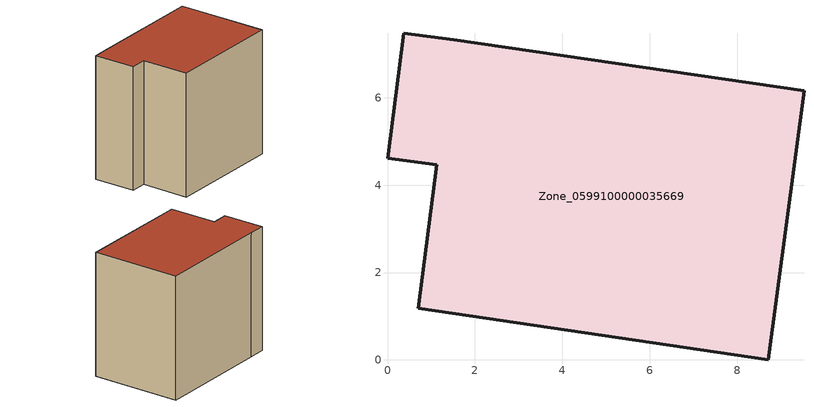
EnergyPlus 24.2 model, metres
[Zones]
Zone_0599100000035669
 floor ground (C_G): 1.13,4.47 0,4.62 0.37,7.48 1.51,7.33 9.53,6.16 8.71,0 0.7,1.18 z0
 wall outside (C_F): 0,4.62 1.13,4.47 0.7,1.18 8.71,0 9.53,6.16 1.51,7.33 0.37,7.48 0,4.62 z0:8.63
 roof outside (C_R): 9.53,6.16 1.51,7.33 0.37,7.48 0,4.62 1.13,4.47 0.7,1.18 8.71,0 z8.63
[BUILDING]
Pand.0599100000035669: North Axis=0; Terrain=City; Loads Convergence Tolerance Value=0.04; Temperature Convergence Tolerance Value=0.4; Solar Distribution=FullExterior; Maximum Number of Warmup Days=25; Minimum Number of Warmup Days=1
[Site:Location]
Rotterdam.The.Hague.AP_ZH_NLD Design_Conditions: Latitude=51.96; Longitude=4.45; Time Zone=1; Elevation=-4.5
[SITE:GROUNDTEMPERATURE:BUILDINGSURFACE]
18, 18, 18, 18, 18, 18, 18, 18, 18, 18, 18, 18
[MATERIAL] Thermal Absorptance=0.9; Solar Absorptance=0.7; Visible Absorptance=0.7
Name | Roughness | Thickness | Conductivity | Density | Specific Heat
G.TI.1946-1964 | MediumSmooth | 0.15 | 1 | 540 | 1210
F.TI.1946-1964 | Rough | 0.3 | 0.857143 | 1920 | 840
R.TI.1946-1964 | MediumRough | 0.2 | 0.277778 | 1500 | 1000
[CONSTRUCTION]
C_G: G.TI.1946-1964
C_F: F.TI.1946-1964
C_R: R.TI.1946-1964
[ZONE]
Zone_0599100000035669: Type=1; Multiplier=1; Ceiling Height=Autocalculate; Volume=Autocalculate; Floor Area=autocalculate; Part of Total Floor Area=Yes
[ZONEINFILTRATION:DESIGNFLOWRATE]
Infil_Zone_0599100000035669: Zone or ZoneList or Space or SpaceList=Zone_0599100000035669; Schedule=AlwaysOn; Design Flow Rate Calculation Method=Flow/Area; Flow Rate per Floor Area=0.003; Constant Term Coefficient=1; Temperature Term Coefficient=0; Velocity Term Coefficient=0; Velocity Squared Term Coefficient=0
[HVACTEMPLATE:ZONE:IDEALLOADSAIRSYSTEM]
Zone_0599100000035669: Maximum Heating Supply Air Temperature=50; Minimum Cooling Supply Air Temperature=13; Maximum Heating Supply Air Humidity Ratio=0.0156; Minimum Cooling Supply Air Humidity Ratio=0.0077; Heating Limit=NoLimit; Cooling Limit=NoLimit; Dehumidification Control Type=ConstantSensibleHeatRatio; Cooling Sensible Heat Ratio=0.7; Dehumidification Setpoint=60; Humidification Control Type=None; Humidification Setpoint=30; Outdoor Air Method=None; Outdoor Air Flow Rate per Person=0.00944; Outdoor Air Flow Rate per Zone Floor Area=0; Outdoor Air Flow Rate per Zone=0; Demand Controlled Ventilation Type=None; Outdoor Air Economizer Type=NoEconomizer; Heat Recovery Type=None; Sensible Heat Recovery Effectiveness=0.7; Latent Heat Recovery Effectiveness=0.65
[ZONECONTROL:THERMOSTAT]
ThermostatControl_Zone_0599100000035669: Zone or ZoneList=Zone_0599100000035669; Control Type Schedule=DualSetpointControlType; Control 1=Thermostat_Zone_0599100000035669; Temperature Difference Between Cutout And Setpoint=0
[THERMOSTATSETPOINT:DUALSETPOINT]
Thermostat_Zone_0599100000035669: Heating Setpoint Temperature Schedule=HeatingSetpoint_Zone_0599100000035669; Cooling Setpoint Temperature Schedule=CoolingSetpoint_Zone_0599100000035669
[SCHEDULE:COMPACT]
HeatingSetpoint_Zone_0599100000035669: Through: 12/31, For: AllDays, Until: 24:00, 21
CoolingSetpoint_Zone_0599100000035669: Through: 12/31, For: AllDays, Until: 24:00, 24
DualSetpointControlType: Through: 12/31, For: AllDays, Until: 24:00, 4
AlwaysOn: Through: 12/31, For: AllDays, Until: 24:00, 1
